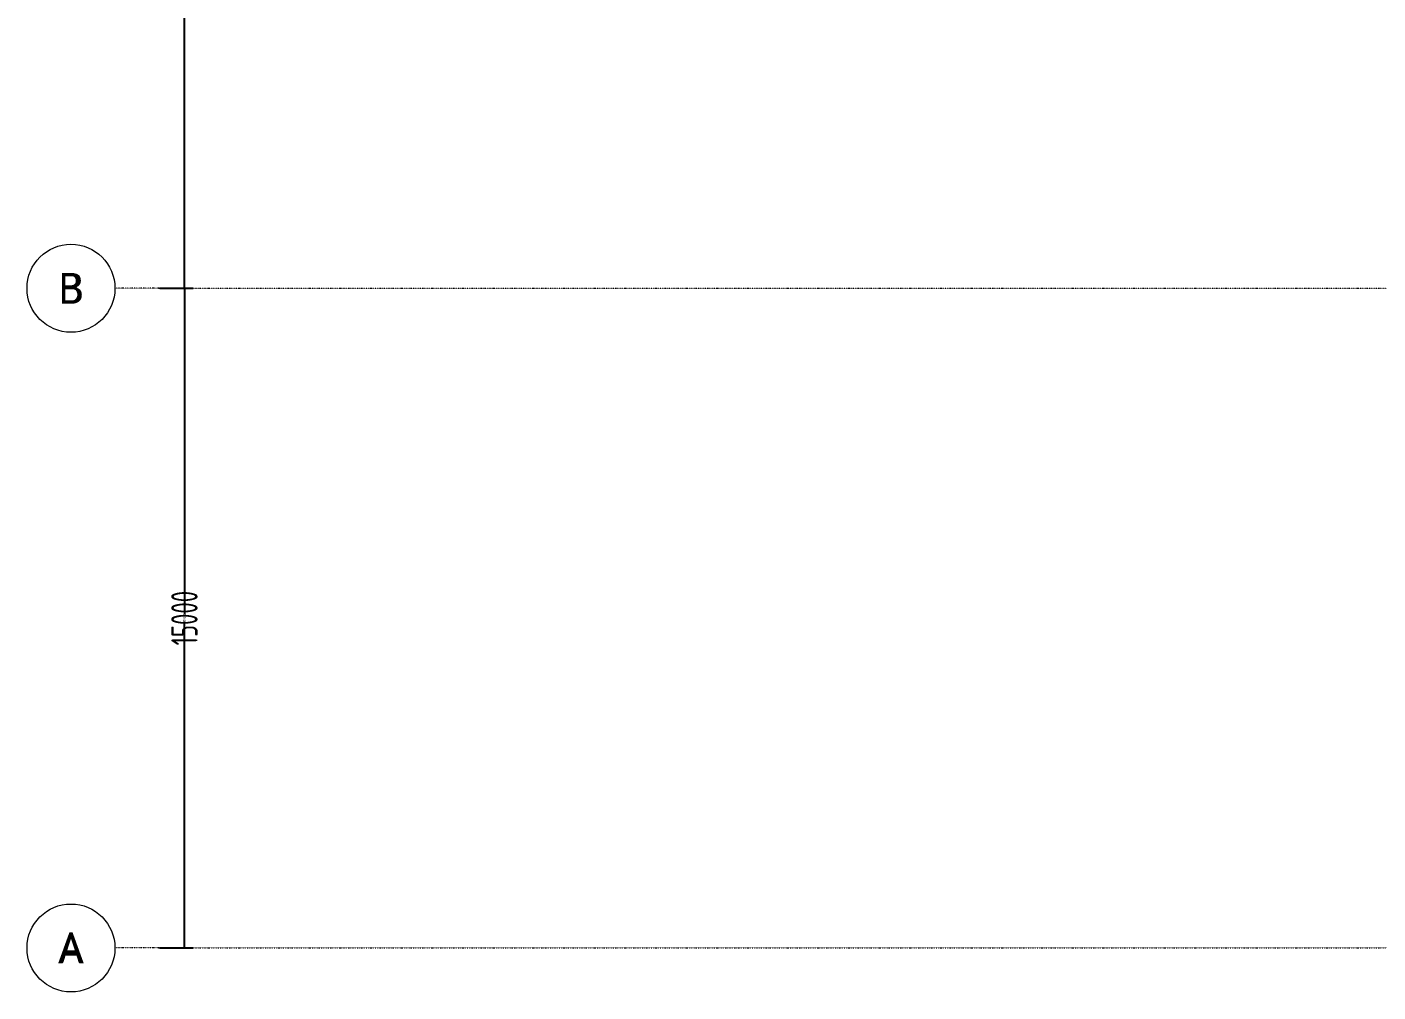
# Model space of a CAD drawing. Extents: x -32000 to 401936, y -48083 to 131250.
# Drawn here: x -32000 to -1274, y -1000 to 20940 of the extents above; entities that cross this region are included whole.
import ezdxf
from ezdxf.enums import TextEntityAlignment as Align

# ---------------------------------------------------------------- set-up
doc = ezdxf.new("R2010")
doc.units = 0
doc.header["$LTSCALE"] = 10
doc.linetypes.add('H12PL4$0$JJP_三點線', pattern=[0.9, 0.3, -0.15, 0, -0.15, 0, -0.15, 0, -0.15])
doc.linetypes.add('XFM7P40ICA$0$H12PL4$0$JJP_三點線', pattern=[0.9, 0.3, -0.15, 0, -0.15, 0, -0.15, 0, -0.15])
for name, color, linetype in [('H12PL4$0$A-DIM', 252, 'Continuous'), ('H12PL4$0$S-GRID', 252, 'Continuous'), ('XFM7P40ICA$0$H12PL4$0$A-DIM', 252, 'Continuous'), ('XFM7P40ICA$0$H12PL4$0$S-GRID', 252, 'Continuous')]:
    doc.layers.add(name, color=color, linetype=linetype)
doc.styles.add('H12PL4$0$dim-txt', font='isocp.shx', dxfattribs={"width": 0.7, "bigfont": 'chineset.shx'})
doc.styles.add('H12PL4$0$Standard', font='', dxfattribs={"width": 0.8})
doc.styles.add('XFM7P40ICA$0$H12PL4$0$dim-txt', font='isocp.shx', dxfattribs={"width": 0.7, "bigfont": 'chineset.shx'})
doc.styles.add('XFM7P40ICA$0$H12PL4$0$Standard', font='isocp.shx', dxfattribs={"bigfont": 'chineset.shx'})
doc.styles.get('H12PL4$0$Standard').set_extended_font_data('Microsoft JhengHei')
doc.dimstyles.new('H12PL4$0$ARCH-dim-200MM', dxfattribs={"dimscale": 200, "dimtxt": 0.3, "dimasz": 0.1, "dimexe": 0.1, "dimexo": 0.1, "dimgap": 0.05, "dimtad": 1, "dimdec": 0, "dimlfac": 10, "dimrnd": 0.5, "dimdsep": 46, "dimtxsty": 'H12PL4$0$dim-txt', "dimblk": 'H12PL4$0$_Dot', "dimcen": 2, "dimclrd": 256, "dimclre": 256, "dimclrt": 256, "dimadec": 0, "dimazin": 0, "dimtfac": 1, "dimtix": 1, "dimtmove": 2, "dimatfit": 3, "dimldrblk": 'H12PL4$0$_OBLIQUE', "dimfxl": 1, "dimtvp": 1, "dimtolj": 1, "dimarcsym": 0})
doc.dimstyles.new('XFM7P40ICA$0$H12PL4$0$ARCH-dim-2000', dxfattribs={"dimscale": 2000, "dimtxt": 0.3, "dimasz": 0.1, "dimexe": 0.1, "dimexo": 0.1, "dimgap": 0.05, "dimtad": 1, "dimdec": 0, "dimrnd": 0.5, "dimdsep": 46, "dimtxsty": 'XFM7P40ICA$0$H12PL4$0$dim-txt', "dimblk": 'XFM7P40ICA$0$H12PL4$0$_Dot', "dimcen": 2, "dimclrd": 256, "dimclre": 256, "dimclrt": 256, "dimadec": 0, "dimazin": 0, "dimtfac": 1, "dimtix": 1, "dimtmove": 2, "dimatfit": 3, "dimldrblk": 'XFM7P40ICA$0$H12PL4$0$_OBLIQUE', "dimfxl": 1, "dimtvp": 1, "dimtolj": 1, "dimarcsym": 0})

# ---------------------------------------------------------------- blocks, each defined once
blk = doc.blocks.new('*D326')
at = {"layer": 'DEFPOINTS', "color": 0, "linetype": 'Continuous', "transparency": 16777216}
for p in [(-29000, 30000), (-29000, 15000), (-28420, 15000)]:
    blk.add_point(p, dxfattribs=at)
at = {"layer": 'XFM7P40ICA$0$H12PL4$0$A-DIM', "linetype": 'Continuous', "lineweight": -2, "transparency": 16777216}
for p, q in [((-28800, 30000), (-28220, 30000)), ((-28420, 29800), (-28420, 23230)), ((-28420, 15200), (-28420, 21770)), ((-28800, 15000), (-28220, 15000))]:
    blk.add_line(p, q, dxfattribs=at)
at = {"layer": 'XFM7P40ICA$0$H12PL4$0$A-DIM', "linetype": 'Continuous', "lineweight": 0, "transparency": 16777216, "insert": (-28420, 22500), "char_height": 600, "attachment_point": 5, "rotation": 90, "style": 'XFM7P40ICA$0$H12PL4$0$dim-txt'}
blk.add_mtext('\\A1;15000', dxfattribs=at)
blk = doc.blocks.new('XFM7P40ICA$0$H12PL4$0$_Dot')
blk = doc.blocks.new('XFM7P40ICA$0$H12PL4$0$_OBLIQUE')
at = {"color": 0, "linetype": 'ByBlock', "lineweight": -2}
blk.add_line((-0.5, -0.5), (0.5, 0.5), dxfattribs=at)
blk = doc.blocks.new('*D327')
at = {"layer": 'DEFPOINTS', "color": 0, "linetype": 'Continuous', "transparency": 16777216}
for p in [(-29000, 15000), (-29000, 0), (-28420, 0)]:
    blk.add_point(p, dxfattribs=at)
at = {"layer": 'XFM7P40ICA$0$H12PL4$0$A-DIM', "linetype": 'Continuous', "lineweight": -2, "transparency": 16777216}
for p, q in [((-28800, 15000), (-28220, 15000)), ((-28420, 14800), (-28420, 8230)), ((-28420, 200), (-28420, 6770)), ((-28800, 0), (-28220, 0))]:
    blk.add_line(p, q, dxfattribs=at)
at = {"layer": 'XFM7P40ICA$0$H12PL4$0$A-DIM', "linetype": 'Continuous', "lineweight": 0, "transparency": 16777216, "insert": (-28420, 7500), "char_height": 600, "attachment_point": 5, "rotation": 90, "style": 'XFM7P40ICA$0$H12PL4$0$dim-txt'}
blk.add_mtext('\\A1;15000', dxfattribs=at)
blk = doc.blocks.new('*D517')
at = {"layer": 'DEFPOINTS', "color": 0, "linetype": 'Continuous', "transparency": 16777216}
for p in [(-29000, 30000), (-29000, 15000), (-28420, 15000)]:
    blk.add_point(p, dxfattribs=at)
at = {"layer": 'H12PL4$0$A-DIM', "linetype": 'Continuous', "lineweight": -2, "transparency": 16777216}
for p, q in [((-28980, 30000), (-28400, 30000)), ((-28420, 29980), (-28420, 22588)), ((-28420, 15020), (-28420, 22412)), ((-28980, 15000), (-28400, 15000))]:
    blk.add_line(p, q, dxfattribs=at)
at = {"layer": 'H12PL4$0$A-DIM', "linetype": 'Continuous', "lineweight": 0, "transparency": 16777216, "insert": (-28420, 22500), "char_height": 60, "attachment_point": 5, "rotation": 90, "style": 'H12PL4$0$dim-txt'}
blk.add_mtext('\\A1;150000', dxfattribs=at)
blk = doc.blocks.new('H12PL4$0$_Dot')
blk = doc.blocks.new('H12PL4$0$_OBLIQUE')
at = {"color": 0, "linetype": 'ByBlock', "lineweight": -2}
blk.add_line((-0.5, -0.5), (0.5, 0.5), dxfattribs=at)
blk = doc.blocks.new('*D518')
at = {"layer": 'DEFPOINTS', "color": 0, "linetype": 'Continuous', "transparency": 16777216}
for p in [(-29000, 15000), (-29000, 0), (-28420, 0)]:
    blk.add_point(p, dxfattribs=at)
at = {"layer": 'H12PL4$0$A-DIM', "linetype": 'Continuous', "lineweight": -2, "transparency": 16777216}
for p, q in [((-28980, 15000), (-28400, 15000)), ((-28420, 14980), (-28420, 7588)), ((-28420, 20), (-28420, 7412)), ((-28980, 0), (-28400, 0))]:
    blk.add_line(p, q, dxfattribs=at)
at = {"layer": 'H12PL4$0$A-DIM', "linetype": 'Continuous', "lineweight": 0, "transparency": 16777216, "insert": (-28420, 7500), "char_height": 60, "attachment_point": 5, "rotation": 90, "style": 'H12PL4$0$dim-txt'}
blk.add_mtext('\\A1;150000', dxfattribs=at)
blk = doc.blocks.new('XFM7P40ICA$0$H12PL4')
at = {"layer": 'XFM7P40ICA$0$H12PL4$0$S-GRID', "linetype": 'XFM7P40ICA$0$H12PL4$0$JJP_三點線', "lineweight": 0}
for p, q in [((-29000, 15000), (-30000, 15000)), ((-29000, 15000), (289600, 15000)), ((-29000, 0), (-30000, 0)), ((-29000, 0), (289600, 0))]:
    blk.add_line(p, q, dxfattribs=at)
at = {"layer": 'XFM7P40ICA$0$H12PL4$0$S-GRID', "lineweight": 0}
for centre in [(-31000, 15000), (-31000, 0)]:
    blk.add_circle(centre, 1000, dxfattribs=at)
at = {"layer": 'XFM7P40ICA$0$H12PL4$0$S-GRID', "linetype": 'XFM7P40ICA$0$H12PL4$0$JJP_三點線', "lineweight": 0}
for p in [(-29000, 15000), (-29000, 15000), (-29000, 0), (-29000, 0)]:
    blk.add_point(p, dxfattribs=at)
at = {"layer": 'XFM7P40ICA$0$H12PL4$0$S-GRID', "style": 'XFM7P40ICA$0$H12PL4$0$Standard'}
for s, p in [('B', (-31000, 15350)), ('A', (-31000, 350))]:
    blk.add_text(s, height=700, dxfattribs=at).set_placement(p, align=Align.TOP_CENTER)
at = {"layer": 'XFM7P40ICA$0$H12PL4$0$A-DIM', "linetype": 'Continuous', "lineweight": 0}
for base, p1, p2, picture, middle in [((-28420, 15000), (-29000, 30000), (-29000, 15000), '*D326', (-28420, 22500)), ((-28420, 0), (-29000, 15000), (-29000, 0), '*D327', (-28420, 7500))]:
    dim = blk.add_linear_dim(base=base, p1=p1, p2=p2, angle=270, dimstyle='XFM7P40ICA$0$H12PL4$0$ARCH-dim-2000', dxfattribs=at)
    dim.commit()
    dim.dimension.update_dxf_attribs({"geometry": picture, "text_midpoint": middle, "dimtype": 128, "text_rotation": 90})
blk = doc.blocks.new('XFM7P40ICA')
blk.add_blockref('XFM7P40ICA$0$H12PL4', (0, 0))
blk = doc.blocks.new('H12PL4')
at = {"layer": 'H12PL4$0$S-GRID', "linetype": 'H12PL4$0$JJP_三點線', "lineweight": 0}
for p, q in [((-29000, 15000), (-30000, 15000)), ((-29000, 15000), (289600, 15000)), ((-29000, 0), (-30000, 0)), ((-29000, 0), (289600, 0))]:
    blk.add_line(p, q, dxfattribs=at)
at = {"layer": 'H12PL4$0$S-GRID', "lineweight": 0}
for centre in [(-31000, 15000), (-31000, 0)]:
    blk.add_circle(centre, 1000, dxfattribs=at)
at = {"layer": 'H12PL4$0$S-GRID', "linetype": 'H12PL4$0$JJP_三點線', "lineweight": 0}
for p in [(-29000, 15000), (-29000, 15000), (-29000, 0), (-29000, 0)]:
    blk.add_point(p, dxfattribs=at)
at = {"layer": 'H12PL4$0$S-GRID', "style": 'H12PL4$0$Standard'}
for s, p in [('B', (-31000, 15350)), ('A', (-31000, 350))]:
    blk.add_text(s, height=700, dxfattribs=at).set_placement(p, align=Align.TOP_CENTER)
at = {"layer": 'H12PL4$0$A-DIM', "linetype": 'Continuous', "lineweight": 0}
for base, p1, p2, picture, middle in [((-28420, 15000), (-29000, 30000), (-29000, 15000), '*D517', (-28420, 22500)), ((-28420, 0), (-29000, 15000), (-29000, 0), '*D518', (-28420, 7500))]:
    dim = blk.add_linear_dim(base=base, p1=p1, p2=p2, angle=270, dimstyle='H12PL4$0$ARCH-dim-200MM', dxfattribs=at)
    dim.commit()
    dim.dimension.update_dxf_attribs({"geometry": picture, "text_midpoint": middle, "dimtype": 128, "text_rotation": 90})

msp = doc.modelspace()

# ---------------------------------------------------------------- block references
msp.add_blockref('XFM7P40ICA', (0, 0))

# ---------------------------------------------------------------- next in the draw order: block references
msp.add_blockref('H12PL4', (0, 0))

doc.saveas('drawing.dxf')
